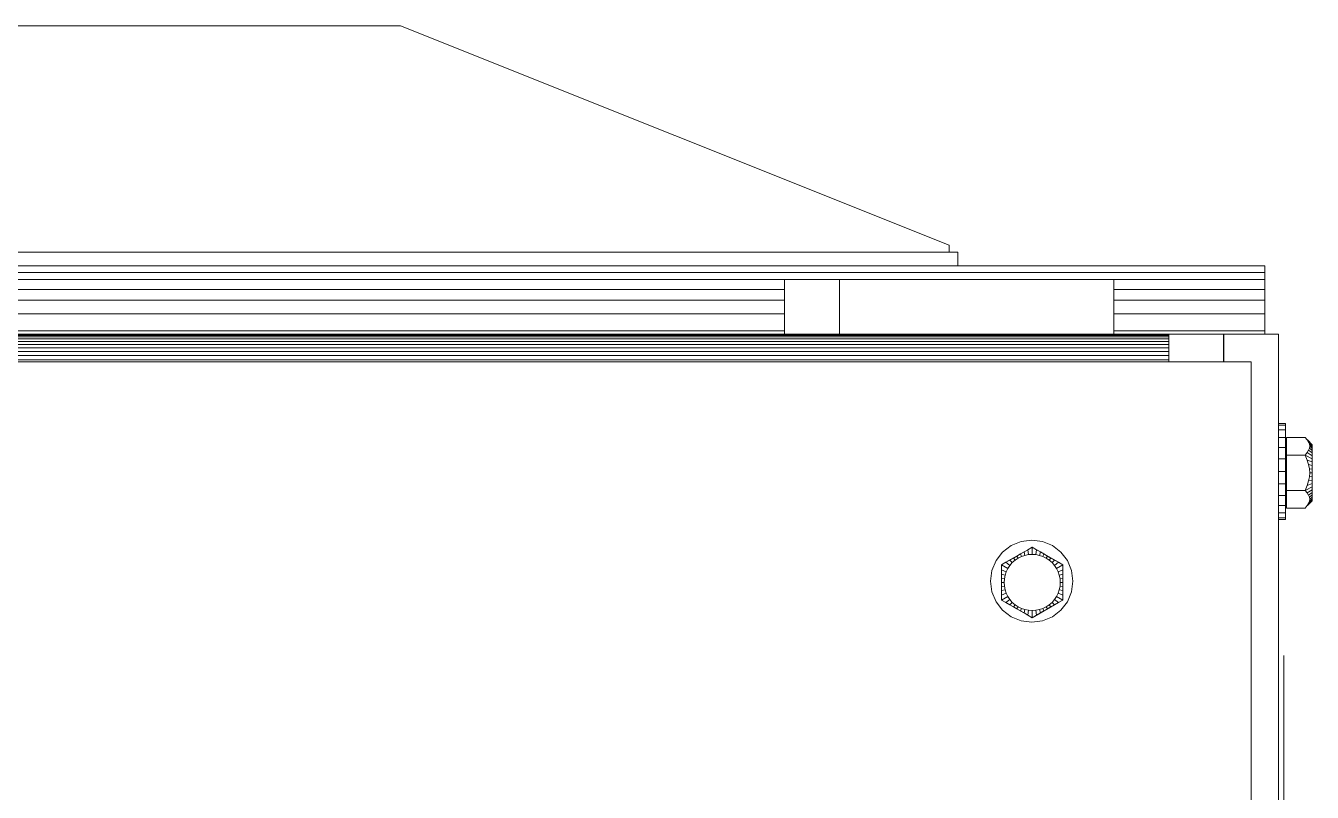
# Model space of a CAD drawing. Header units: inches. Extents: x -827 to 154, y -802 to 207.
# Drawn here: x -75.81 to -64.09, y -136.84 to -129.85 of the extents above; entities that cross this region are included whole.
import ezdxf

# ---------------------------------------------------------------- set-up
doc = ezdxf.new("R2010")
doc.units = ezdxf.units.IN
doc.header["$MEASUREMENT"] = 0
doc.layers.add('Layer0', color=7, linetype='Continuous', lineweight=9)
doc.layers.add('Shop_Sabre_RC-8_CNC_Router_skp', color=8, linetype='Continuous', lineweight=9)

# ---------------------------------------------------------------- blocks, each defined once
blk = doc.blocks.new('Shop_Sabre_RC-8_CNC_Router_skp_168-402907-Level 1')
at = {"layer": 'Layer0'}
for p, q in [((0.5, 0.732), (52.5, 0.732)), ((52.5, 0.732), (0.5, 0.732)), ((0.5, 0.693), (52.5, 0.693)), ((52.5, 0.693), (0.5, 0.693)), ((0.5, 0.656), (52.5, 0.656)), ((52.5, 0.656), (0.5, 0.656)), ((52.5, 0.622), (0.5, 0.622)), ((0.5, 0.622), (52.5, 0.622)), ((52.5, 0.592), (0.5, 0.592)), ((0.5, 0.592), (52.5, 0.592)), ((0.5, 0.565), (52.5, 0.565)), ((0.5, 0.565), (52.5, 0.565)), ((52.5, 0.542), (0.5, 0.542)), ((52.5, 0.542), (0.5, 0.542)), ((0.5, 0.524), (52.5, 0.524)), ((0.5, 0.524), (52.5, 0.524)), ((0.5, 0.511), (52.5, 0.511)), ((52.5, 0.511), (0.5, 0.511)), ((52.5, 0.503), (0.5, 0.503)), ((52.5, 0.503), (0.5, 0.503)), ((0.5, 0.5), (52.5, 0.5)), ((0.5, 0.5), (52.5, 0.5))]:
    blk.add_line(p, q, dxfattribs=at)
blk = doc.blocks.new('Shop_Sabre_RC-8_CNC_Router_skp_15-402754-Level 1')
at = {"layer": 'Layer0'}
for p, q in [((0, 0.5), (0, 0.75)), ((0, 0.5), (0, 0.75)), ((0.5, 0.75), (0.5, 0.5)), ((0.5, 0.75), (0.5, 0.5)), ((0, 0.5), (0.5, 0.5)), ((0, 0.5), (0.5, 0.5))]:
    blk.add_line(p, q, dxfattribs=at)
blk = doc.blocks.new('Shop_Sabre_RC-8_CNC_Router_skp_167-402906-Level 1')
for name in ['Shop_Sabre_RC-8_CNC_Router_skp_15-402754-Level 1', 'Shop_Sabre_RC-8_CNC_Router_skp_168-402907-Level 1']:
    blk.add_blockref(name, (0, 0))
blk = doc.blocks.new('Shop_Sabre_RC-8_CNC_Router_skp_165-402904-Level 1')
at = {"layer": 'Layer0'}
for p, q in [((3.5, 0.5), (1, 0.5)), ((3.5, 0.5), (1, 0.5)), ((1, 0), (1, 0.5)), ((1, 0), (1, 0.5)), ((3.5, 0.5), (3.5, 0)), ((3.5, 0), (3.5, 0.5)), ((4, 0.5), (4, 0)), ((4, 0.5), (4, 0)), ((1, 0), (3.5, 0)), ((3.5, 0), (1, 0)), ((3.5, 0), (4, 0)), ((3.5, 0), (4, 0))]:
    blk.add_line(p, q, dxfattribs=at)
blk = doc.blocks.new('Shop_Sabre_RC-8_CNC_Router_skp_164-402903-Level 1')
for name in ['Shop_Sabre_RC-8_CNC_Router_skp_167-402906-Level 1', 'Shop_Sabre_RC-8_CNC_Router_skp_165-402904-Level 1']:
    blk.add_blockref(name, (0, 0))
blk = doc.blocks.new('Shop_Sabre_RC-8_CNC_Router_skp_10-V41-Level 1')
at = {"layer": 'Layer0'}
for p, q in [((0.25, 0.875), (0.25, 0.86)), ((0.25, 0.86), (0.25, 0.875)), ((0.25, 0.875), (0.313, 0.875)), ((0.25, 0.875), (0.25, 0.86)), ((0.25, 0.86), (0.25, 0.875)), ((0.313, 0.875), (0.25, 0.875)), ((0.25, 0.86), (0.25, 0.816)), ((0.25, 0.86), (0.313, 0.86)), ((0.25, 0.86), (0.25, 0.816)), ((0.313, 0.86), (0.25, 0.86)), ((0.25, 0.816), (0.25, 0.747)), ((0.25, 0.816), (0.313, 0.816)), ((0.25, 0.816), (0.25, 0.747)), ((0.313, 0.816), (0.25, 0.816)), ((0.25, 0.747), (0.25, 0.656)), ((0.313, 0.747), (0.25, 0.747)), ((0.25, 0.656), (0.25, 0.747)), ((0.313, 0.747), (0.25, 0.747)), ((0.25, 0.656), (0.25, 0.551)), ((0.313, 0.656), (0.25, 0.656)), ((0.25, 0.551), (0.25, 0.656)), ((0.25, 0.656), (0.313, 0.656)), ((0.25, 0.551), (0.25, 0.437)), ((0.313, 0.551), (0.25, 0.551)), ((0.25, 0.437), (0.25, 0.551)), ((0.25, 0.551), (0.313, 0.551)), ((0.25, 0.324), (0.25, 0.437)), ((0.313, 0.437), (0.25, 0.437)), ((0.25, 0.324), (0.25, 0.437)), ((0.25, 0.437), (0.313, 0.437)), ((0.25, 0.219), (0.25, 0.324)), ((0.313, 0.324), (0.25, 0.324)), ((0.25, 0.219), (0.25, 0.324)), ((0.25, 0.324), (0.313, 0.324)), ((0.25, 0.128), (0.25, 0.219)), ((0.313, 0.219), (0.25, 0.219)), ((0.25, 0.128), (0.25, 0.219)), ((0.25, 0.219), (0.313, 0.219)), ((0.25, 0.059), (0.25, 0.128)), ((0.25, 0.128), (0.313, 0.128)), ((0.25, 0.128), (0.25, 0.059)), ((0.25, 0.128), (0.313, 0.128)), ((0.25, 0.015), (0.25, 0.059)), ((0.25, 0.059), (0.313, 0.059)), ((0.25, 0.059), (0.25, 0.015)), ((0.313, 0.059), (0.25, 0.059)), ((0.25, 0.015), (0.25, 0)), ((0.25, 0), (0.25, 0.015)), ((0.25, 0), (0.25, 0.015)), ((0.25, 0.015), (0.313, 0.015)), ((0.25, 0.015), (0.25, 0)), ((0.313, 0.015), (0.25, 0.015)), ((0.25, 0), (0.313, 0)), ((0.313, 0), (0.25, 0))]:
    blk.add_line(p, q, dxfattribs=at)
blk = doc.blocks.new('Shop_Sabre_RC-8_CNC_Router_skp_9-V42-Level 1')
at = {"layer": 'Layer0'}
for p, q in [((0.006, 0.703), (0.051, 0.748)), ((0.049, 0.748), (0.006, 0.705)), ((0.006, 0.705), (0.049, 0.748)), ((0.051, 0.748), (0.006, 0.703)), ((0.051, 0.748), (0.006, 0.703)), ((0.051, 0.748), (0.006, 0.703)), ((0.006, 0.696), (0.038, 0.728)), ((0.038, 0.728), (0.006, 0.696)), ((0.006, 0.696), (0.038, 0.728)), ((0.038, 0.728), (0.006, 0.696)), ((0.031, 0.709), (0.006, 0.686)), ((0.031, 0.709), (0.006, 0.686)), ((0.006, 0.686), (0.031, 0.709)), ((0.006, 0.686), (0.031, 0.709)), ((0.006, 0.703), (0.006, 0.705)), ((0.006, 0.705), (0.006, 0.703)), ((0.006, 0.703), (0.006, 0.705)), ((0.006, 0.705), (0.006, 0.703)), ((0.031, 0.709), (0.028, 0.691)), ((0.031, 0.709), (0.028, 0.691)), ((0.031, 0.709), (0.028, 0.691)), ((0.031, 0.709), (0.028, 0.691)), ((0.038, 0.728), (0.031, 0.709)), ((0.038, 0.728), (0.031, 0.709)), ((0.038, 0.728), (0.031, 0.709)), ((0.038, 0.728), (0.031, 0.709)), ((0.051, 0.748), (0.038, 0.728)), ((0.051, 0.748), (0.038, 0.728)), ((0.051, 0.748), (0.038, 0.728)), ((0.051, 0.748), (0.038, 0.728)), ((0.051, 0.748), (0.071, 0.771)), ((0.071, 0.771), (0.051, 0.748)), ((0.071, 0.771), (0.24, 0.771)), ((0.24, 0.771), (0.071, 0.771)), ((0.24, 0.771), (0.24, 0.61)), ((0.24, 0.61), (0.24, 0.771)), ((0.24, 0.705), (0.25, 0.705)), ((0.25, 0.705), (0.24, 0.705)), ((0.006, 0.696), (0.006, 0.703)), ((0.006, 0.703), (0.006, 0.696)), ((0.006, 0.696), (0.006, 0.703)), ((0.006, 0.696), (0.006, 0.703)), ((0.006, 0.686), (0.006, 0.696)), ((0.006, 0.696), (0.006, 0.686)), ((0.006, 0.686), (0.006, 0.696)), ((0.006, 0.686), (0.006, 0.696)), ((0.028, 0.691), (0.006, 0.671)), ((0.028, 0.691), (0.006, 0.671)), ((0.006, 0.671), (0.028, 0.691)), ((0.006, 0.671), (0.028, 0.691)), ((0.006, 0.671), (0.006, 0.686)), ((0.006, 0.686), (0.006, 0.671)), ((0.006, 0.671), (0.006, 0.686)), ((0.006, 0.671), (0.006, 0.686)), ((0.031, 0.672), (0.006, 0.652)), ((0.006, 0.652), (0.031, 0.672)), ((0.031, 0.672), (0.006, 0.652)), ((0.006, 0.652), (0.031, 0.672)), ((0.006, 0.665), (0.006, 0.671)), ((0.006, 0.671), (0.006, 0.652)), ((0.006, 0.652), (0.006, 0.671)), ((0.006, 0.665), (0.006, 0.671)), ((0.006, 0.652), (0.006, 0.665)), ((0.006, 0.652), (0.006, 0.665)), ((0.038, 0.653), (0.006, 0.63)), ((0.006, 0.63), (0.038, 0.653)), ((0.038, 0.653), (0.006, 0.63)), ((0.006, 0.63), (0.038, 0.653)), ((0.006, 0.63), (0.006, 0.652)), ((0.006, 0.652), (0.006, 0.63)), ((0.006, 0.63), (0.006, 0.652)), ((0.006, 0.63), (0.006, 0.652)), ((0.006, 0.605), (0.051, 0.633)), ((0.051, 0.633), (0.006, 0.605)), ((0.006, 0.605), (0.051, 0.633)), ((0.051, 0.633), (0.006, 0.605)), ((0.006, 0.605), (0.006, 0.63)), ((0.006, 0.63), (0.006, 0.605)), ((0.006, 0.605), (0.006, 0.63)), ((0.006, 0.605), (0.006, 0.63)), ((0.006, 0.577), (0.071, 0.61)), ((0.071, 0.61), (0.006, 0.577)), ((0.006, 0.577), (0.006, 0.605)), ((0.006, 0.605), (0.006, 0.577)), ((0.006, 0.577), (0.006, 0.605)), ((0.006, 0.577), (0.006, 0.605)), ((0.028, 0.691), (0.031, 0.672)), ((0.031, 0.672), (0.028, 0.691)), ((0.028, 0.691), (0.031, 0.672)), ((0.031, 0.672), (0.028, 0.691)), ((0.031, 0.672), (0.038, 0.653)), ((0.038, 0.653), (0.031, 0.672)), ((0.031, 0.672), (0.038, 0.653)), ((0.038, 0.653), (0.031, 0.672)), ((0.038, 0.653), (0.051, 0.633)), ((0.038, 0.653), (0.051, 0.633)), ((0.051, 0.633), (0.038, 0.653)), ((0.051, 0.633), (0.038, 0.653)), ((0.051, 0.633), (0.071, 0.61)), ((0.071, 0.61), (0.051, 0.633)), ((0.051, 0.565), (0.071, 0.61)), ((0.071, 0.61), (0.051, 0.565)), ((0.24, 0.61), (0.071, 0.61)), ((0.24, 0.61), (0.071, 0.61)), ((0.25, 0.703), (0.24, 0.703)), ((0.25, 0.703), (0.24, 0.703)), ((0.24, 0.703), (0.25, 0.703)), ((0.24, 0.703), (0.25, 0.703)), ((0.24, 0.696), (0.25, 0.696)), ((0.24, 0.696), (0.25, 0.696)), ((0.25, 0.696), (0.24, 0.696)), ((0.24, 0.696), (0.25, 0.696)), ((0.24, 0.686), (0.25, 0.686)), ((0.25, 0.686), (0.24, 0.686)), ((0.25, 0.686), (0.24, 0.686)), ((0.25, 0.686), (0.24, 0.686)), ((0.25, 0.671), (0.24, 0.671)), ((0.24, 0.671), (0.25, 0.671)), ((0.25, 0.671), (0.24, 0.671)), ((0.24, 0.671), (0.25, 0.671)), ((0.25, 0.652), (0.24, 0.652)), ((0.25, 0.652), (0.24, 0.652)), ((0.24, 0.652), (0.25, 0.652)), ((0.24, 0.652), (0.25, 0.652)), ((0.24, 0.63), (0.25, 0.63)), ((0.24, 0.63), (0.25, 0.63)), ((0.25, 0.63), (0.24, 0.63)), ((0.25, 0.63), (0.24, 0.63)), ((0.24, 0.61), (0.24, 0.289)), ((0.24, 0.289), (0.24, 0.61)), ((0.25, 0.605), (0.24, 0.605)), ((0.24, 0.605), (0.25, 0.605)), ((0.25, 0.605), (0.24, 0.605)), ((0.24, 0.605), (0.25, 0.605)), ((0.006, 0.577), (0.006, 0.547)), ((0.006, 0.547), (0.006, 0.577)), ((0.051, 0.565), (0.006, 0.547)), ((0.051, 0.565), (0.006, 0.547)), ((0.051, 0.565), (0.006, 0.547)), ((0.006, 0.547), (0.051, 0.565)), ((0.006, 0.516), (0.006, 0.547)), ((0.006, 0.547), (0.006, 0.516)), ((0.006, 0.516), (0.006, 0.547)), ((0.006, 0.516), (0.006, 0.547)), ((0.006, 0.516), (0.038, 0.524)), ((0.006, 0.516), (0.038, 0.524)), ((0.006, 0.516), (0.038, 0.524)), ((0.038, 0.524), (0.006, 0.516)), ((0.006, 0.483), (0.006, 0.516)), ((0.006, 0.516), (0.006, 0.483)), ((0.006, 0.516), (0.006, 0.483)), ((0.006, 0.483), (0.006, 0.516)), ((0.031, 0.486), (0.006, 0.483)), ((0.031, 0.486), (0.006, 0.483)), ((0.031, 0.486), (0.006, 0.483)), ((0.006, 0.483), (0.031, 0.486)), ((0.006, 0.483), (0.006, 0.449)), ((0.006, 0.483), (0.006, 0.449)), ((0.006, 0.449), (0.006, 0.483)), ((0.006, 0.449), (0.006, 0.483)), ((0.028, 0.449), (0.031, 0.486)), ((0.031, 0.486), (0.028, 0.449)), ((0.031, 0.486), (0.038, 0.524)), ((0.038, 0.524), (0.031, 0.486)), ((0.038, 0.524), (0.051, 0.565)), ((0.051, 0.565), (0.038, 0.524)), ((0.25, 0.577), (0.24, 0.577)), ((0.24, 0.577), (0.25, 0.577)), ((0.24, 0.577), (0.25, 0.577)), ((0.25, 0.577), (0.24, 0.577)), ((0.25, 0.547), (0.24, 0.547)), ((0.25, 0.547), (0.24, 0.547)), ((0.24, 0.547), (0.25, 0.547)), ((0.24, 0.547), (0.25, 0.547)), ((0.24, 0.516), (0.25, 0.516)), ((0.24, 0.516), (0.25, 0.516)), ((0.25, 0.516), (0.24, 0.516)), ((0.25, 0.516), (0.24, 0.516)), ((0.24, 0.483), (0.25, 0.483)), ((0.25, 0.483), (0.24, 0.483)), ((0.24, 0.483), (0.25, 0.483)), ((0.25, 0.483), (0.24, 0.483)), ((0.006, 0.416), (0.006, 0.449)), ((0.006, 0.416), (0.006, 0.449)), ((0.006, 0.449), (0.028, 0.449)), ((0.006, 0.416), (0.006, 0.449)), ((0.028, 0.449), (0.006, 0.449)), ((0.006, 0.449), (0.028, 0.449)), ((0.006, 0.449), (0.006, 0.416)), ((0.006, 0.449), (0.028, 0.449)), ((0.006, 0.416), (0.006, 0.383)), ((0.006, 0.383), (0.006, 0.416)), ((0.006, 0.416), (0.031, 0.413)), ((0.031, 0.413), (0.006, 0.416)), ((0.006, 0.416), (0.006, 0.383)), ((0.006, 0.416), (0.031, 0.413)), ((0.006, 0.383), (0.006, 0.416)), ((0.031, 0.413), (0.006, 0.416)), ((0.006, 0.383), (0.006, 0.351)), ((0.006, 0.351), (0.006, 0.383)), ((0.038, 0.375), (0.006, 0.383)), ((0.006, 0.383), (0.006, 0.351)), ((0.006, 0.383), (0.038, 0.375)), ((0.006, 0.383), (0.038, 0.375)), ((0.006, 0.383), (0.006, 0.351)), ((0.006, 0.383), (0.038, 0.375)), ((0.031, 0.413), (0.028, 0.449)), ((0.031, 0.413), (0.028, 0.449)), ((0.038, 0.375), (0.031, 0.413)), ((0.038, 0.375), (0.031, 0.413)), ((0.051, 0.334), (0.038, 0.375)), ((0.051, 0.334), (0.038, 0.375)), ((0.25, 0.449), (0.24, 0.449)), ((0.24, 0.449), (0.25, 0.449)), ((0.25, 0.449), (0.24, 0.449)), ((0.24, 0.449), (0.25, 0.449)), ((0.24, 0.416), (0.25, 0.416)), ((0.25, 0.416), (0.24, 0.416)), ((0.25, 0.416), (0.24, 0.416)), ((0.24, 0.416), (0.25, 0.416)), ((0.25, 0.383), (0.24, 0.383)), ((0.24, 0.383), (0.25, 0.383)), ((0.24, 0.383), (0.25, 0.383)), ((0.25, 0.383), (0.24, 0.383)), ((0.006, 0.321), (0.006, 0.351)), ((0.006, 0.351), (0.006, 0.321)), ((0.006, 0.351), (0.051, 0.334)), ((0.006, 0.351), (0.051, 0.334)), ((0.051, 0.334), (0.006, 0.351)), ((0.051, 0.334), (0.006, 0.351)), ((0.006, 0.321), (0.006, 0.294)), ((0.006, 0.294), (0.006, 0.321)), ((0.071, 0.289), (0.006, 0.321)), ((0.006, 0.321), (0.006, 0.294)), ((0.006, 0.321), (0.006, 0.294)), ((0.006, 0.321), (0.071, 0.289)), ((0.006, 0.294), (0.006, 0.268)), ((0.006, 0.268), (0.006, 0.294)), ((0.006, 0.294), (0.051, 0.266)), ((0.006, 0.294), (0.006, 0.268)), ((0.051, 0.266), (0.006, 0.294)), ((0.006, 0.294), (0.006, 0.268)), ((0.006, 0.294), (0.051, 0.266)), ((0.051, 0.266), (0.006, 0.294)), ((0.006, 0.268), (0.006, 0.246)), ((0.006, 0.246), (0.006, 0.268)), ((0.006, 0.268), (0.006, 0.246)), ((0.006, 0.268), (0.038, 0.245)), ((0.038, 0.245), (0.006, 0.268)), ((0.006, 0.268), (0.038, 0.245)), ((0.006, 0.268), (0.006, 0.246)), ((0.038, 0.245), (0.006, 0.268)), ((0.006, 0.246), (0.006, 0.228)), ((0.006, 0.228), (0.006, 0.246)), ((0.031, 0.226), (0.006, 0.246)), ((0.031, 0.226), (0.006, 0.246)), ((0.006, 0.246), (0.031, 0.226)), ((0.006, 0.246), (0.006, 0.228)), ((0.006, 0.246), (0.006, 0.228)), ((0.006, 0.246), (0.031, 0.226)), ((0.038, 0.245), (0.031, 0.226)), ((0.031, 0.226), (0.038, 0.245)), ((0.031, 0.226), (0.038, 0.245)), ((0.038, 0.245), (0.031, 0.226)), ((0.051, 0.266), (0.038, 0.245)), ((0.038, 0.245), (0.051, 0.266)), ((0.051, 0.266), (0.038, 0.245)), ((0.038, 0.245), (0.051, 0.266)), ((0.051, 0.334), (0.071, 0.289)), ((0.071, 0.289), (0.051, 0.334)), ((0.071, 0.289), (0.051, 0.266)), ((0.051, 0.266), (0.071, 0.289)), ((0.24, 0.289), (0.071, 0.289)), ((0.24, 0.289), (0.071, 0.289)), ((0.24, 0.351), (0.25, 0.351)), ((0.25, 0.351), (0.24, 0.351)), ((0.24, 0.351), (0.25, 0.351)), ((0.25, 0.351), (0.24, 0.351)), ((0.25, 0.321), (0.24, 0.321)), ((0.24, 0.321), (0.25, 0.321)), ((0.25, 0.321), (0.24, 0.321)), ((0.24, 0.321), (0.25, 0.321)), ((0.24, 0.294), (0.25, 0.294)), ((0.25, 0.294), (0.24, 0.294)), ((0.24, 0.294), (0.25, 0.294)), ((0.25, 0.294), (0.24, 0.294)), ((0.24, 0.128), (0.24, 0.289)), ((0.24, 0.289), (0.24, 0.128)), ((0.24, 0.268), (0.25, 0.268)), ((0.25, 0.268), (0.24, 0.268)), ((0.25, 0.268), (0.24, 0.268)), ((0.24, 0.268), (0.25, 0.268)), ((0.25, 0.246), (0.24, 0.246)), ((0.25, 0.246), (0.24, 0.246)), ((0.24, 0.246), (0.25, 0.246)), ((0.24, 0.246), (0.25, 0.246)), ((0.006, 0.228), (0.006, 0.213)), ((0.006, 0.213), (0.006, 0.228)), ((0.028, 0.208), (0.006, 0.228)), ((0.006, 0.228), (0.028, 0.208)), ((0.006, 0.228), (0.006, 0.213)), ((0.028, 0.208), (0.006, 0.228)), ((0.006, 0.228), (0.006, 0.213)), ((0.006, 0.228), (0.028, 0.208)), ((0.006, 0.213), (0.006, 0.202)), ((0.006, 0.202), (0.006, 0.213)), ((0.006, 0.213), (0.006, 0.202)), ((0.006, 0.213), (0.031, 0.19)), ((0.031, 0.19), (0.006, 0.213)), ((0.006, 0.213), (0.031, 0.19)), ((0.006, 0.213), (0.006, 0.202)), ((0.031, 0.19), (0.006, 0.213)), ((0.006, 0.202), (0.006, 0.196)), ((0.006, 0.196), (0.006, 0.202)), ((0.006, 0.202), (0.006, 0.196)), ((0.006, 0.202), (0.038, 0.171)), ((0.038, 0.171), (0.006, 0.202)), ((0.006, 0.202), (0.038, 0.171)), ((0.006, 0.202), (0.006, 0.196)), ((0.038, 0.171), (0.006, 0.202)), ((0.006, 0.196), (0.006, 0.194)), ((0.006, 0.194), (0.006, 0.196)), ((0.051, 0.15), (0.006, 0.196)), ((0.051, 0.15), (0.006, 0.196)), ((0.051, 0.15), (0.006, 0.196)), ((0.006, 0.194), (0.006, 0.196)), ((0.006, 0.196), (0.051, 0.15)), ((0.006, 0.196), (0.006, 0.194)), ((0.006, 0.194), (0.049, 0.15)), ((0.049, 0.15), (0.006, 0.194)), ((0.031, 0.226), (0.028, 0.208)), ((0.028, 0.208), (0.031, 0.226)), ((0.031, 0.226), (0.028, 0.208)), ((0.028, 0.208), (0.031, 0.226)), ((0.031, 0.19), (0.028, 0.208)), ((0.031, 0.19), (0.028, 0.208)), ((0.031, 0.19), (0.028, 0.208)), ((0.031, 0.19), (0.028, 0.208)), ((0.038, 0.171), (0.031, 0.19)), ((0.038, 0.171), (0.031, 0.19)), ((0.038, 0.171), (0.031, 0.19)), ((0.038, 0.171), (0.031, 0.19)), ((0.051, 0.15), (0.038, 0.171)), ((0.051, 0.15), (0.038, 0.171)), ((0.051, 0.15), (0.038, 0.171)), ((0.051, 0.15), (0.038, 0.171)), ((0.071, 0.128), (0.051, 0.15)), ((0.051, 0.15), (0.071, 0.128)), ((0.24, 0.128), (0.071, 0.128)), ((0.071, 0.128), (0.24, 0.128)), ((0.24, 0.228), (0.25, 0.228)), ((0.24, 0.228), (0.25, 0.228)), ((0.25, 0.228), (0.24, 0.228)), ((0.25, 0.228), (0.24, 0.228)), ((0.25, 0.213), (0.24, 0.213)), ((0.25, 0.213), (0.24, 0.213)), ((0.24, 0.213), (0.25, 0.213)), ((0.24, 0.213), (0.25, 0.213)), ((0.24, 0.202), (0.25, 0.202)), ((0.24, 0.202), (0.25, 0.202)), ((0.25, 0.202), (0.24, 0.202)), ((0.24, 0.202), (0.25, 0.202)), ((0.25, 0.196), (0.24, 0.196)), ((0.25, 0.196), (0.24, 0.196)), ((0.25, 0.196), (0.24, 0.196)), ((0.24, 0.196), (0.25, 0.196)), ((0.24, 0.194), (0.25, 0.194)), ((0.25, 0.194), (0.24, 0.194))]:
    blk.add_line(p, q, dxfattribs=at)
blk = doc.blocks.new('Shop_Sabre_RC-8_CNC_Router_skp_8-402747-Level 1')
for name in ['Shop_Sabre_RC-8_CNC_Router_skp_10-V41-Level 1', 'Shop_Sabre_RC-8_CNC_Router_skp_9-V42-Level 1']:
    blk.add_blockref(name, (0, 0))
blk = doc.blocks.new('Shop_Sabre_RC-8_CNC_Router_skp_8-V46-Level 1')
for name in ['Shop_Sabre_RC-8_CNC_Router_skp_10-V41-Level 1', 'Shop_Sabre_RC-8_CNC_Router_skp_9-V42-Level 1']:
    blk.add_blockref(name, (0, 0))
blk = doc.blocks.new('Shop_Sabre_RC-8_CNC_Router_skp_163-402902-Level 1')
at = {"layer": 'Layer0'}
for p, q in [((0.3125, 60), (0.3125, 0)), ((0.3125, 0), (0.3125, 60)), ((0.8125, 0), (0.8125, 0.25)), ((0.8125, 0), (0.8125, 0.25)), ((0.8125, 0), (0.3125, 0)), ((0.8125, 0), (0.3125, 0))]:
    blk.add_line(p, q, dxfattribs=at)
for name in ['Shop_Sabre_RC-8_CNC_Router_skp_8-402747-Level 1', 'Shop_Sabre_RC-8_CNC_Router_skp_8-V46-Level 1']:
    blk.add_blockref(name, (0, 0.8125))
blk = doc.blocks.new('Shop_Sabre_RC-8_CNC_Router_skp_9-V86-Level 1')
at = {"layer": 'Layer0'}
for p, q in [((96.006, 2.445), (96.245, 2.583)), ((96.245, 2.583), (96.006, 2.445)), ((96.245, 2.583), (96.205, 2.561)), ((96.245, 2.583), (96.205, 2.561)), ((96.245, 2.583), (96.245, 2.518)), ((96.245, 2.518), (96.245, 2.583)), ((96.284, 2.561), (96.245, 2.583)), ((96.245, 2.583), (96.284, 2.561)), ((96.041, 2.466), (96.006, 2.445)), ((96.006, 2.445), (96.041, 2.466)), ((96.074, 2.485), (96.041, 2.466)), ((96.041, 2.466), (96.074, 2.485)), ((96.041, 2.466), (96.064, 2.443)), ((96.064, 2.443), (96.041, 2.466)), ((96.064, 2.443), (96.089, 2.465)), ((96.064, 2.443), (96.089, 2.465)), ((96.105, 2.503), (96.074, 2.485)), ((96.074, 2.485), (96.105, 2.503)), ((96.074, 2.485), (96.089, 2.465)), ((96.089, 2.465), (96.074, 2.485)), ((96.089, 2.465), (96.108, 2.477)), ((96.089, 2.465), (96.108, 2.477)), ((96.137, 2.521), (96.105, 2.503)), ((96.137, 2.521), (96.105, 2.503)), ((96.105, 2.503), (96.117, 2.483)), ((96.117, 2.483), (96.105, 2.503)), ((96.108, 2.477), (96.117, 2.483)), ((96.108, 2.477), (96.117, 2.483)), ((96.117, 2.483), (96.147, 2.498)), ((96.117, 2.483), (96.147, 2.498)), ((96.17, 2.54), (96.137, 2.521)), ((96.17, 2.54), (96.137, 2.521)), ((96.137, 2.521), (96.147, 2.498)), ((96.147, 2.498), (96.137, 2.521)), ((96.147, 2.498), (96.179, 2.509)), ((96.147, 2.498), (96.179, 2.509)), ((96.205, 2.561), (96.17, 2.54)), ((96.205, 2.561), (96.17, 2.54)), ((96.179, 2.509), (96.17, 2.54)), ((96.17, 2.54), (96.179, 2.509)), ((96.179, 2.509), (96.211, 2.515)), ((96.179, 2.509), (96.211, 2.515)), ((96.211, 2.515), (96.205, 2.561)), ((96.205, 2.561), (96.211, 2.515)), ((96.211, 2.515), (96.245, 2.518)), ((96.211, 2.515), (96.245, 2.518)), ((96.245, 2.518), (96.278, 2.515)), ((96.245, 2.518), (96.278, 2.515)), ((96.284, 2.561), (96.278, 2.515)), ((96.284, 2.561), (96.278, 2.515)), ((96.278, 2.515), (96.311, 2.509)), ((96.311, 2.509), (96.278, 2.515)), ((96.284, 2.561), (96.484, 2.445)), ((96.484, 2.445), (96.284, 2.561)), ((96.284, 2.561), (96.319, 2.54)), ((96.284, 2.561), (96.319, 2.54)), ((96.311, 2.509), (96.319, 2.54)), ((96.319, 2.54), (96.311, 2.509)), ((96.311, 2.509), (96.343, 2.498)), ((96.343, 2.498), (96.311, 2.509)), ((96.319, 2.54), (96.352, 2.521)), ((96.319, 2.54), (96.352, 2.521)), ((96.352, 2.521), (96.343, 2.498)), ((96.343, 2.498), (96.352, 2.521)), ((96.343, 2.498), (96.373, 2.483)), ((96.373, 2.483), (96.343, 2.498)), ((96.352, 2.521), (96.384, 2.503)), ((96.352, 2.521), (96.384, 2.503)), ((96.384, 2.503), (96.373, 2.483)), ((96.373, 2.483), (96.384, 2.503)), ((96.373, 2.483), (96.401, 2.465)), ((96.401, 2.465), (96.373, 2.483)), ((96.384, 2.503), (96.416, 2.485)), ((96.416, 2.485), (96.384, 2.503)), ((96.416, 2.485), (96.401, 2.465)), ((96.401, 2.465), (96.416, 2.485)), ((96.401, 2.465), (96.426, 2.443)), ((96.426, 2.443), (96.401, 2.465)), ((96.416, 2.485), (96.449, 2.466)), ((96.449, 2.466), (96.416, 2.485)), ((96.449, 2.466), (96.426, 2.443)), ((96.426, 2.443), (96.449, 2.466)), ((96.449, 2.466), (96.484, 2.445)), ((96.484, 2.445), (96.449, 2.466)), ((96.006, 2.445), (95.966, 2.423)), ((95.966, 2.423), (96.006, 2.445)), ((95.966, 2.377), (95.966, 2.423)), ((96.023, 2.39), (95.966, 2.423)), ((95.966, 2.377), (95.966, 2.423)), ((96.023, 2.39), (95.966, 2.423)), ((95.966, 2.377), (95.966, 2.101)), ((95.966, 2.377), (96.008, 2.36)), ((95.966, 2.377), (95.966, 2.336)), ((95.966, 2.377), (96.008, 2.36)), ((95.966, 2.101), (95.966, 2.377)), ((95.966, 2.336), (95.966, 2.377)), ((96.008, 2.36), (95.998, 2.328)), ((95.998, 2.328), (96.008, 2.36)), ((95.998, 2.328), (96.008, 2.36)), ((95.998, 2.328), (96.008, 2.36)), ((96.042, 2.418), (96.006, 2.445)), ((96.006, 2.445), (96.042, 2.418)), ((96.008, 2.36), (96.023, 2.39)), ((96.023, 2.39), (96.008, 2.36)), ((96.023, 2.39), (96.042, 2.418)), ((96.023, 2.39), (96.042, 2.418)), ((96.042, 2.418), (96.064, 2.443)), ((96.042, 2.418), (96.064, 2.443)), ((96.426, 2.443), (96.448, 2.418)), ((96.448, 2.418), (96.426, 2.443)), ((96.448, 2.418), (96.484, 2.445)), ((96.484, 2.445), (96.448, 2.418)), ((96.448, 2.418), (96.466, 2.39)), ((96.466, 2.39), (96.448, 2.418)), ((96.466, 2.39), (96.523, 2.423)), ((96.523, 2.423), (96.466, 2.39)), ((96.466, 2.39), (96.481, 2.36)), ((96.481, 2.36), (96.466, 2.39)), ((96.523, 2.377), (96.481, 2.36)), ((96.481, 2.36), (96.523, 2.377)), ((96.481, 2.36), (96.492, 2.328)), ((96.492, 2.328), (96.481, 2.36)), ((96.484, 2.445), (96.523, 2.423)), ((96.523, 2.423), (96.484, 2.445)), ((96.523, 2.423), (96.523, 2.101)), ((96.523, 2.101), (96.523, 2.423)), ((96.523, 2.377), (96.523, 2.423)), ((96.523, 2.423), (96.523, 2.377)), ((96.523, 2.336), (96.523, 2.377)), ((96.523, 2.377), (96.523, 2.336)), ((95.998, 2.328), (95.966, 2.336)), ((95.966, 2.299), (95.966, 2.336)), ((95.998, 2.328), (95.966, 2.336)), ((95.966, 2.299), (95.966, 2.336)), ((95.966, 2.299), (95.991, 2.295)), ((95.966, 2.299), (95.966, 2.262)), ((95.966, 2.299), (95.991, 2.295)), ((95.966, 2.262), (95.966, 2.299)), ((95.989, 2.262), (95.966, 2.262)), ((95.966, 2.262), (95.966, 2.225)), ((95.966, 2.262), (95.989, 2.262)), ((95.966, 2.225), (95.966, 2.262)), ((95.991, 2.228), (95.966, 2.225)), ((95.966, 2.225), (95.991, 2.228)), ((95.991, 2.295), (95.989, 2.262)), ((95.991, 2.295), (95.989, 2.262)), ((95.991, 2.295), (95.989, 2.262)), ((95.989, 2.262), (95.991, 2.295)), ((95.989, 2.262), (95.991, 2.228)), ((95.989, 2.262), (95.991, 2.228)), ((95.991, 2.228), (95.989, 2.262)), ((95.991, 2.228), (95.989, 2.262)), ((95.998, 2.328), (95.991, 2.295)), ((95.991, 2.295), (95.998, 2.328)), ((95.991, 2.295), (95.998, 2.328)), ((95.998, 2.328), (95.991, 2.295)), ((95.991, 2.228), (95.998, 2.196)), ((95.998, 2.196), (95.991, 2.228)), ((95.991, 2.228), (95.998, 2.196)), ((95.998, 2.196), (95.991, 2.228)), ((96.492, 2.328), (96.523, 2.336)), ((96.523, 2.336), (96.492, 2.328)), ((96.498, 2.295), (96.492, 2.328)), ((96.492, 2.328), (96.498, 2.295)), ((96.492, 2.328), (96.498, 2.295)), ((96.498, 2.295), (96.492, 2.328)), ((96.492, 2.196), (96.498, 2.228)), ((96.492, 2.196), (96.498, 2.228)), ((96.492, 2.196), (96.498, 2.228)), ((96.498, 2.228), (96.492, 2.196)), ((96.523, 2.299), (96.498, 2.295)), ((96.498, 2.295), (96.523, 2.299)), ((96.501, 2.262), (96.498, 2.295)), ((96.498, 2.295), (96.501, 2.262)), ((96.498, 2.295), (96.501, 2.262)), ((96.501, 2.262), (96.498, 2.295)), ((96.498, 2.228), (96.501, 2.262)), ((96.501, 2.262), (96.498, 2.228)), ((96.498, 2.228), (96.501, 2.262)), ((96.501, 2.262), (96.498, 2.228)), ((96.523, 2.225), (96.498, 2.228)), ((96.498, 2.228), (96.523, 2.225)), ((96.501, 2.262), (96.523, 2.262)), ((96.501, 2.262), (96.523, 2.262)), ((96.523, 2.299), (96.523, 2.336)), ((96.523, 2.336), (96.523, 2.299)), ((96.523, 2.262), (96.523, 2.299)), ((96.523, 2.299), (96.523, 2.262)), ((96.523, 2.225), (96.523, 2.262)), ((96.523, 2.225), (96.523, 2.262)), ((95.966, 2.187), (95.966, 2.225)), ((95.966, 2.225), (95.966, 2.187)), ((95.998, 2.196), (95.966, 2.187)), ((95.998, 2.196), (95.966, 2.187)), ((95.966, 2.146), (95.966, 2.187)), ((95.966, 2.146), (95.966, 2.187)), ((96.008, 2.164), (95.966, 2.146)), ((95.966, 2.146), (96.008, 2.164)), ((95.966, 2.146), (95.966, 2.101)), ((95.966, 2.101), (95.966, 2.146)), ((96.023, 2.134), (95.966, 2.101)), ((95.966, 2.101), (96.023, 2.134)), ((95.998, 2.196), (96.008, 2.164)), ((95.998, 2.196), (96.008, 2.164)), ((96.008, 2.164), (96.023, 2.134)), ((96.008, 2.164), (96.023, 2.134)), ((96.023, 2.134), (96.042, 2.106)), ((96.023, 2.134), (96.042, 2.106)), ((96.448, 2.106), (96.466, 2.134)), ((96.466, 2.134), (96.448, 2.106)), ((96.466, 2.134), (96.481, 2.164)), ((96.481, 2.164), (96.466, 2.134)), ((96.523, 2.101), (96.466, 2.134)), ((96.466, 2.134), (96.523, 2.101)), ((96.481, 2.164), (96.492, 2.196)), ((96.481, 2.164), (96.492, 2.196)), ((96.481, 2.164), (96.492, 2.196)), ((96.492, 2.196), (96.481, 2.164)), ((96.481, 2.164), (96.523, 2.146)), ((96.523, 2.146), (96.481, 2.164)), ((96.523, 2.187), (96.492, 2.196)), ((96.492, 2.196), (96.523, 2.187)), ((96.523, 2.187), (96.523, 2.225)), ((96.523, 2.187), (96.523, 2.225)), ((96.523, 2.146), (96.523, 2.187)), ((96.523, 2.146), (96.523, 2.187)), ((96.523, 2.146), (96.523, 2.101)), ((96.523, 2.101), (96.523, 2.146)), ((95.966, 2.101), (96.006, 2.078)), ((96.006, 2.078), (95.966, 2.101)), ((96.042, 2.106), (96.006, 2.078)), ((96.006, 2.078), (96.042, 2.106)), ((96.006, 2.078), (96.245, 1.94)), ((96.245, 1.94), (96.006, 2.078)), ((96.006, 2.078), (96.041, 2.058)), ((96.041, 2.058), (96.006, 2.078)), ((96.041, 2.058), (96.064, 2.081)), ((96.064, 2.081), (96.041, 2.058)), ((96.041, 2.058), (96.074, 2.039)), ((96.074, 2.039), (96.041, 2.058)), ((96.042, 2.106), (96.064, 2.081)), ((96.042, 2.106), (96.064, 2.081)), ((96.064, 2.081), (96.089, 2.059)), ((96.064, 2.081), (96.089, 2.059)), ((96.074, 2.039), (96.089, 2.059)), ((96.089, 2.059), (96.074, 2.039)), ((96.074, 2.039), (96.105, 2.021)), ((96.105, 2.021), (96.074, 2.039)), ((96.089, 2.059), (96.117, 2.04)), ((96.089, 2.059), (96.117, 2.04)), ((96.105, 2.021), (96.117, 2.04)), ((96.117, 2.04), (96.105, 2.021)), ((96.137, 2.002), (96.105, 2.021)), ((96.137, 2.002), (96.105, 2.021)), ((96.117, 2.04), (96.147, 2.026)), ((96.117, 2.04), (96.147, 2.026)), ((96.137, 2.002), (96.147, 2.026)), ((96.147, 2.026), (96.137, 2.002)), ((96.17, 1.983), (96.137, 2.002)), ((96.17, 1.983), (96.137, 2.002)), ((96.147, 2.026), (96.179, 2.015)), ((96.147, 2.026), (96.179, 2.015)), ((96.179, 2.015), (96.17, 1.983)), ((96.17, 1.983), (96.179, 2.015)), ((96.179, 2.015), (96.211, 2.008)), ((96.179, 2.015), (96.211, 2.008)), ((96.205, 1.963), (96.211, 2.008)), ((96.211, 2.008), (96.205, 1.963)), ((96.211, 2.008), (96.245, 2.006)), ((96.211, 2.008), (96.245, 2.006)), ((96.245, 2.006), (96.278, 2.008)), ((96.245, 2.006), (96.278, 2.008)), ((96.245, 2.006), (96.245, 1.94)), ((96.245, 1.94), (96.245, 2.006)), ((96.278, 2.008), (96.311, 2.015)), ((96.311, 2.015), (96.278, 2.008)), ((96.284, 1.963), (96.278, 2.008)), ((96.284, 1.963), (96.278, 2.008)), ((96.284, 1.963), (96.484, 2.078)), ((96.484, 2.078), (96.284, 1.963)), ((96.311, 2.015), (96.343, 2.026)), ((96.343, 2.026), (96.311, 2.015)), ((96.311, 2.015), (96.319, 1.983)), ((96.319, 1.983), (96.311, 2.015)), ((96.319, 1.983), (96.352, 2.002)), ((96.319, 1.983), (96.352, 2.002)), ((96.343, 2.026), (96.373, 2.04)), ((96.373, 2.04), (96.343, 2.026)), ((96.343, 2.026), (96.352, 2.002)), ((96.352, 2.002), (96.343, 2.026)), ((96.352, 2.002), (96.384, 2.021)), ((96.352, 2.002), (96.384, 2.021)), ((96.373, 2.04), (96.401, 2.059)), ((96.401, 2.059), (96.373, 2.04)), ((96.384, 2.021), (96.373, 2.04)), ((96.373, 2.04), (96.384, 2.021)), ((96.416, 2.039), (96.384, 2.021)), ((96.384, 2.021), (96.416, 2.039)), ((96.401, 2.059), (96.426, 2.081)), ((96.426, 2.081), (96.401, 2.059)), ((96.416, 2.039), (96.401, 2.059)), ((96.401, 2.059), (96.416, 2.039)), ((96.416, 2.039), (96.449, 2.058)), ((96.449, 2.058), (96.416, 2.039)), ((96.426, 2.081), (96.448, 2.106)), ((96.448, 2.106), (96.426, 2.081)), ((96.426, 2.081), (96.449, 2.058)), ((96.449, 2.058), (96.426, 2.081)), ((96.448, 2.106), (96.484, 2.078)), ((96.484, 2.078), (96.448, 2.106)), ((96.484, 2.078), (96.449, 2.058)), ((96.449, 2.058), (96.484, 2.078)), ((96.523, 2.101), (96.484, 2.078)), ((96.484, 2.078), (96.523, 2.101)), ((96.205, 1.963), (96.17, 1.983)), ((96.205, 1.963), (96.17, 1.983)), ((96.245, 1.94), (96.205, 1.963)), ((96.245, 1.94), (96.205, 1.963)), ((96.245, 1.94), (96.284, 1.963)), ((96.284, 1.963), (96.245, 1.94)), ((96.284, 1.963), (96.319, 1.983)), ((96.284, 1.963), (96.319, 1.983))]:
    blk.add_line(p, q, dxfattribs=at)
blk = doc.blocks.new('Shop_Sabre_RC-8_CNC_Router_skp_144-V87-Level 1')
blk.add_blockref('Shop_Sabre_RC-8_CNC_Router_skp_9-V86-Level 1', (12.626, 0))
blk = doc.blocks.new('Shop_Sabre_RC-8_CNC_Router_skp_135-402874-Level 1')
at = {"layer": 'Layer0'}
for p, q in [((0.25, 0.25), (0.25, 59.75)), ((0.25, 0.25), (0.25, 59.75)), ((2.151, 2.612), (2.061, 2.575)), ((2.061, 2.575), (2.151, 2.612)), ((2.249, 2.625), (2.151, 2.612)), ((2.151, 2.612), (2.249, 2.625)), ((2.249, 2.625), (2.346, 2.612)), ((2.249, 2.625), (2.346, 2.612)), ((2.346, 2.612), (2.436, 2.575)), ((2.346, 2.612), (2.436, 2.575)), ((1.983, 2.515), (1.924, 2.438)), ((1.924, 2.438), (1.983, 2.515)), ((2.061, 2.575), (1.983, 2.515)), ((2.061, 2.575), (1.983, 2.515)), ((2.436, 2.575), (2.514, 2.515)), ((2.436, 2.575), (2.514, 2.515)), ((2.514, 2.515), (2.573, 2.438)), ((2.573, 2.438), (2.514, 2.515)), ((1.874, 2.25), (1.886, 2.347)), ((1.874, 2.25), (1.886, 2.347)), ((1.924, 2.438), (1.886, 2.347)), ((1.886, 2.347), (1.924, 2.438)), ((2.573, 2.438), (2.611, 2.347)), ((2.611, 2.347), (2.573, 2.438)), ((2.624, 2.25), (2.611, 2.347)), ((2.624, 2.25), (2.611, 2.347)), ((1.874, 2.25), (1.886, 2.153)), ((1.886, 2.153), (1.874, 2.25)), ((2.611, 2.153), (2.624, 2.25)), ((2.611, 2.153), (2.624, 2.25)), ((1.886, 2.153), (1.924, 2.063)), ((1.924, 2.063), (1.886, 2.153)), ((2.573, 2.063), (2.611, 2.153)), ((2.573, 2.063), (2.611, 2.153)), ((1.924, 2.063), (1.983, 1.985)), ((1.983, 1.985), (1.924, 2.063)), ((2.514, 1.985), (2.573, 2.063)), ((2.514, 1.985), (2.573, 2.063)), ((1.983, 1.985), (2.061, 1.925)), ((1.983, 1.985), (2.061, 1.925)), ((2.061, 1.925), (2.151, 1.888)), ((2.061, 1.925), (2.151, 1.888)), ((2.151, 1.888), (2.249, 1.875)), ((2.151, 1.888), (2.249, 1.875)), ((2.249, 1.875), (2.346, 1.888)), ((2.249, 1.875), (2.346, 1.888)), ((2.346, 1.888), (2.436, 1.925)), ((2.346, 1.888), (2.436, 1.925)), ((2.436, 1.925), (2.514, 1.985)), ((2.514, 1.985), (2.436, 1.925)), ((0.25, 0.25), (53, 0.25)), ((53, 0.25), (0.25, 0.25))]:
    blk.add_line(p, q, dxfattribs=at)
blk.add_blockref('Shop_Sabre_RC-8_CNC_Router_skp_144-V87-Level 1', (-106.626, 0))
blk = doc.blocks.new('Shop_Sabre_RC-8_CNC_Router_skp_109-402848-Level 1')
at = {"layer": 'Layer0'}
for p, q in [((105.078, 0.125), (105.078, 0)), ((105.078, 0.125), (105.078, 0)), ((105.078, 0), (61.875, 0)), ((61.875, 0), (105.078, 0))]:
    blk.add_line(p, q, dxfattribs=at)
blk = doc.blocks.new('Shop_Sabre_RC-8_CNC_Router_skp_107-402846-Level 1')
at = {"layer": 'Layer0'}
for p, q in [((0, 0.625), (0, 0.562)), ((0, 0.625), (46, 0.625)), ((46, 0.625), (0, 0.625)), ((0, 0.562), (0, 0.625)), ((0, 0.562), (0, 0.5)), ((0, 0.562), (46, 0.562)), ((0, 0.562), (0, 0.5)), ((0, 0.562), (46, 0.562)), ((0, 0.5), (0, 0.409)), ((1.375, 0.5), (0, 0.5)), ((0, 0.5), (1.375, 0.5)), ((0, 0.409), (0, 0.5)), ((46, 0.5), (4.375, 0.5)), ((4.375, 0.5), (46, 0.5)), ((0, 0.312), (0, 0.409)), ((0, 0.409), (1.375, 0.409)), ((0, 0.409), (0, 0.312)), ((0, 0.409), (1.375, 0.409)), ((4.375, 0.409), (46, 0.409)), ((4.375, 0.409), (46, 0.409)), ((1.375, 0.312), (0, 0.312)), ((1.375, 0.312), (0, 0.312)), ((0, 0.187), (0, 0.312)), ((0, 0.187), (0, 0.312)), ((52.875, 0.312), (4.375, 0.312)), ((52.875, 0.312), (4.375, 0.312)), ((0, 0.187), (0, 0.031)), ((0, 0.187), (1.375, 0.187)), ((0, 0.187), (1.375, 0.187)), ((0, 0.187), (0, 0.031)), ((4.375, 0.187), (52.875, 0.187)), ((4.375, 0.187), (52.875, 0.187)), ((0, 0.031), (0, 0)), ((1.375, 0.031), (0, 0.031)), ((0, 0.031), (1.375, 0.031)), ((0, 0.031), (0, 0)), ((52.875, 0.031), (4.375, 0.031)), ((4.375, 0.031), (52.875, 0.031))]:
    blk.add_line(p, q, dxfattribs=at)
blk = doc.blocks.new('Shop_Sabre_RC-8_CNC_Router_skp_17-402756-Level 1')
at = {"layer": 'Layer0'}
for p, q in [((0.313, 2.063), (0.313, 2)), ((0.313, 2), (0.313, 2.063)), ((0.313, 2), (5.312, 0)), ((0.313, 2), (5.312, 0)), ((5.312, 0), (47.562, 0)), ((5.312, 0), (47.562, 0))]:
    blk.add_line(p, q, dxfattribs=at)
blk = doc.blocks.new('Shop_Sabre_RC-8_CNC_Router_skp_1-402740-Level 1')
at = {"layer": 'Layer0'}
for p, q in [((-0.047, 57.375), (-0.047, 2.927)), ((-0.047, 2.927), (-0.047, 57.375))]:
    blk.add_line(p, q, dxfattribs=at)
for name, p in [('Shop_Sabre_RC-8_CNC_Router_skp_163-402902-Level 1', (-0.312, 0)), ('Shop_Sabre_RC-8_CNC_Router_skp_135-402874-Level 1', (0, 0)), ('Shop_Sabre_RC-8_CNC_Router_skp_164-402903-Level 1', (0.5, -0.5)), ('Shop_Sabre_RC-8_CNC_Router_skp_17-402756-Level 1', (2.687, -2.812))]:
    blk.add_blockref(name, p)
at = {"extrusion": (0, 0, -1), "zscale": -1, "rotation": 180}
blk.add_blockref('Shop_Sabre_RC-8_CNC_Router_skp_107-402846-Level 1', (-0.125, 0), dxfattribs=at)
at = {"extrusion": (0, 0, -1)}
blk.add_blockref('Shop_Sabre_RC-8_CNC_Router_skp_109-402848-Level 1', (-108, -0.75), dxfattribs=at)
blk = doc.blocks.new('Shop_Sabre_RC-8_CNC_Router_skp-402726-Level 1')
blk.add_blockref('Shop_Sabre_RC-8_CNC_Router_skp_1-402740-Level 1', (0, 0))

msp = doc.modelspace()

# ---------------------------------------------------------------- block references
at = {"layer": 'Shop_Sabre_RC-8_CNC_Router_skp', "color": 7, "rotation": 180}
msp.add_blockref('Shop_Sabre_RC-8_CNC_Router_skp-402726-Level 1', (-64.395614, -132.663924), dxfattribs=at)

doc.saveas('drawing.dxf')
